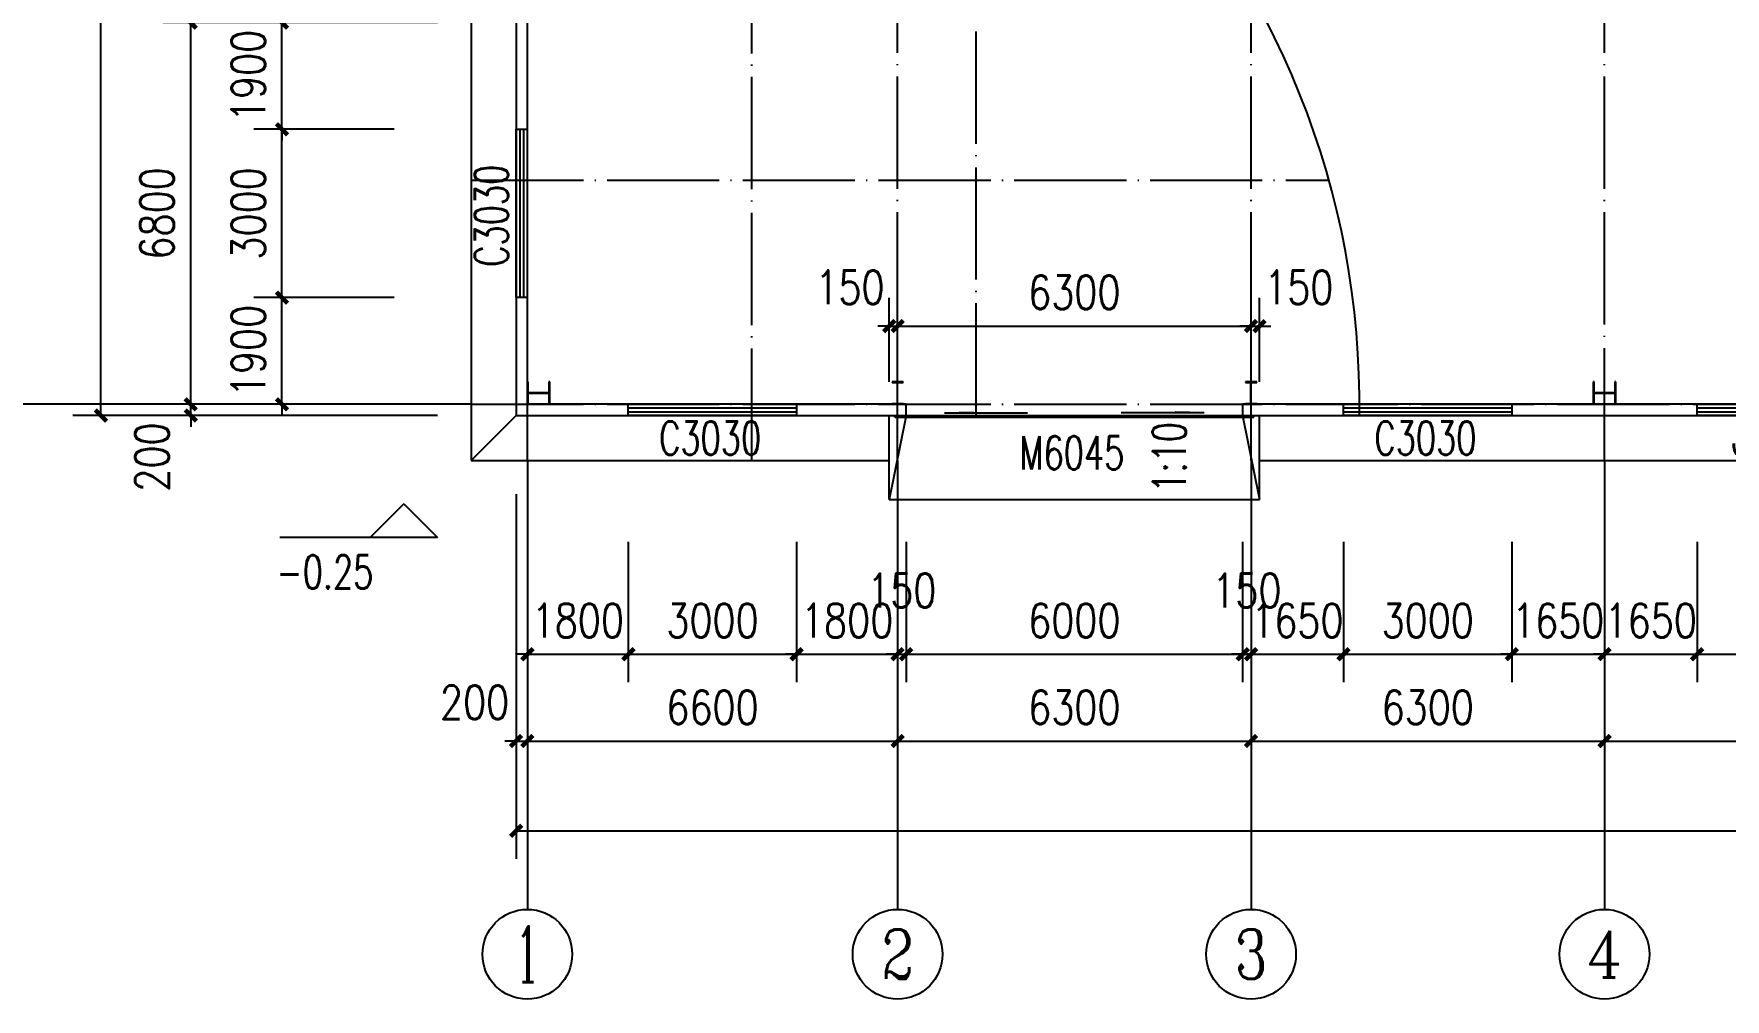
# Model space of a CAD drawing. Extents: x -21908402 to 2288787, y 79687 to 5079726.
# Drawn here: x 2111513 to 2141661, y 458152 to 475352 of the extents above; entities that cross this region are included whole.
import ezdxf
from ezdxf.enums import TextEntityAlignment as Align

# ---------------------------------------------------------------- set-up
doc = ezdxf.new("R2010")
doc.units = 0
doc.header["$LTSCALE"] = 1000
doc.linetypes.add('DOTE', pattern=[2.42, 2, -0.2, 0.02, -0.2])
doc.layers.get('0').update_dxf_attribs({"linetype": 'CONTINUOUS'})
doc.layers.get('DEFPOINTS').update_dxf_attribs({"linetype": 'CONTINUOUS'})
for name, color, linetype in [('AXIS', 3, 'CONTINUOUS'), ('AXIS_TEXT', 7, 'CONTINUOUS'), ('COLUMN', 9, 'CONTINUOUS'), ('DIM_ELEV', 3, 'CONTINUOUS'), ('DIM_SYMB', 3, 'CONTINUOUS'), ('DOTE', 1, 'DOTE'), ('GROUND', 2, 'CONTINUOUS'), ('PUB_DIM', 3, 'CONTINUOUS'), ('PUB_TEXT', 7, 'CONTINUOUS'), ('STAIR', 2, 'CONTINUOUS'), ('WALL', 6, 'CONTINUOUS'), ('WINDOW', 94, 'CONTINUOUS'), ('WINDOW_TEXT', 7, 'CONTINUOUS')]:
    doc.layers.add(name, color=color, linetype=linetype)
doc.styles.add('_TCH_AXIS', font='COMPLEX', dxfattribs={"bigfont": 'GBCBIG'})
doc.styles.add('_TCH_DIM', font='SIMPLEX', dxfattribs={"bigfont": 'GBCBIG'})
doc.styles.add('_TCH_WINDOW', font='SIMPLEX', dxfattribs={"bigfont": 'GBCBIG'})
doc.styles.add('COMPLEX', font='COMPLEX')
doc.styles.add('DIM_FONT', font='simplex.shx', dxfattribs={"width": 0.8})
doc.dimstyles.new('DIMN200', dxfattribs={"dimscale": 2, "dimtxt": 300, "dimasz": 100, "dimexe": 250, "dimexo": 300, "dimgap": 150, "dimtad": 1, "dimdec": 0, "dimzin": 0, "dimtxsty": 'DIM_FONT', "dimblk": 'ARCHTICK', "dimcen": 0.09, "dimclrt": 7, "dimazin": 3, "dimtfac": 1, "dimtdec": 0, "dimtix": 1, "dimtmove": 0, "dimatfit": 3, "dimtolj": 1, "dimtzin": 0})

# ---------------------------------------------------------------- blocks, each defined once
blk = doc.blocks.new('_ARCHTICK')
at = {"color": 0, "linetype": 'BYBLOCK', "const_width": 0.4}
blk.add_lwpolyline([(-0.5, -0.5), (0.5, 0.5)], dxfattribs=at)
blk = doc.blocks.new('*D343')
at = {"layer": 'DEFPOINTS', "color": 0}
for p in [(2126910, 470146), (2126760, 468552), (2126910, 468552)]:
    blk.add_point(p, dxfattribs=at)
at = {"layer": 'PUB_DIM', "color": 0}
for p, q in [((2126760, 469152), (2126760, 470646)), ((2126910, 469152), (2126910, 470646)), ((2126760, 470146), (2126560, 470146)), ((2126760, 470146), (2126910, 470146)), ((2126910, 470146), (2127110, 470146))]:
    blk.add_line(p, q, dxfattribs=at)
at = {"layer": 'PUB_DIM', "color": 0, "xscale": 200, "yscale": 200, "zscale": 200}
blk.add_blockref('_ARCHTICK', (2126760, 470146), dxfattribs=at)
at = {"layer": 'PUB_DIM', "color": 0, "xscale": 200, "yscale": 200, "zscale": 200, "rotation": 180}
blk.add_blockref('_ARCHTICK', (2126910, 470146), dxfattribs=at)
at = {"layer": 'PUB_DIM', "color": 7, "insert": (2126060, 470836), "char_height": 600, "attachment_point": 5, "style": 'DIM_FONT'}
blk.add_mtext('\\A1;150', dxfattribs=at)
blk = doc.blocks.new('*D344')
at = {"layer": 'DEFPOINTS', "color": 0}
for p in [(2133210, 470146), (2126910, 468552), (2133210, 468552)]:
    blk.add_point(p, dxfattribs=at)
at = {"layer": 'PUB_DIM', "color": 0}
for p, q in [((2126910, 469152), (2126910, 470646)), ((2133210, 469152), (2133210, 470646)), ((2126910, 470146), (2133210, 470146))]:
    blk.add_line(p, q, dxfattribs=at)
at = {"layer": 'PUB_DIM', "color": 0, "xscale": 200, "yscale": 200, "zscale": 200, "rotation": 180}
blk.add_blockref('_ARCHTICK', (2126910, 470146), dxfattribs=at)
at = {"layer": 'PUB_DIM', "color": 0, "xscale": 200, "yscale": 200, "zscale": 200}
blk.add_blockref('_ARCHTICK', (2133210, 470146), dxfattribs=at)
at = {"layer": 'PUB_DIM', "color": 7, "insert": (2130060, 470746), "char_height": 600, "attachment_point": 5, "style": 'DIM_FONT'}
blk.add_mtext('\\A1;6300', dxfattribs=at)
blk = doc.blocks.new('*D345')
at = {"layer": 'DEFPOINTS', "color": 0}
for p in [(2133360, 470146), (2133210, 468552), (2133360, 468552)]:
    blk.add_point(p, dxfattribs=at)
at = {"layer": 'PUB_DIM', "color": 0}
for p, q in [((2133210, 469152), (2133210, 470646)), ((2133360, 469152), (2133360, 470646)), ((2133210, 470146), (2133010, 470146)), ((2133210, 470146), (2133360, 470146)), ((2133360, 470146), (2133560, 470146))]:
    blk.add_line(p, q, dxfattribs=at)
at = {"layer": 'PUB_DIM', "color": 0, "xscale": 200, "yscale": 200, "zscale": 200}
blk.add_blockref('_ARCHTICK', (2133210, 470146), dxfattribs=at)
at = {"layer": 'PUB_DIM', "color": 0, "xscale": 200, "yscale": 200, "zscale": 200, "rotation": 180}
blk.add_blockref('_ARCHTICK', (2133360, 470146), dxfattribs=at)
at = {"layer": 'PUB_DIM', "color": 7, "insert": (2134060, 470836), "char_height": 600, "attachment_point": 5, "style": 'DIM_FONT'}
blk.add_mtext('\\A1;150', dxfattribs=at)
blk = doc.blocks.new('*D415')
at = {"layer": 'DEFPOINTS', "color": 0}
for p in [(2115936, 475552), (2118536, 475552), (2118536, 473652)]:
    blk.add_point(p, dxfattribs=at)
at = {"layer": 'PUB_DIM', "color": 0}
for p, q in [((2115936, 475552), (2115936, 475752)), ((2117936, 475552), (2115436, 475552)), ((2115936, 473652), (2115936, 475552)), ((2117936, 473652), (2115436, 473652)), ((2115936, 473652), (2115936, 473452))]:
    blk.add_line(p, q, dxfattribs=at)
at = {"layer": 'PUB_DIM', "color": 0, "xscale": 200, "yscale": 200, "zscale": 200}
for p, rotation in [((2115936, 475552), 270), ((2115936, 473652), 90)]:
    blk.add_blockref('_ARCHTICK', p, dxfattribs=dict(at, rotation=rotation))
at = {"layer": 'PUB_DIM', "color": 7, "insert": (2115336, 474602), "char_height": 600, "attachment_point": 5, "rotation": 90, "style": 'DIM_FONT'}
blk.add_mtext('\\A1;1900', dxfattribs=at)
blk = doc.blocks.new('*D416')
at = {"layer": 'DEFPOINTS', "color": 0}
for p in [(2115936, 473652), (2118536, 473652), (2118536, 470652)]:
    blk.add_point(p, dxfattribs=at)
at = {"layer": 'PUB_DIM', "color": 0}
for p, q in [((2117936, 473652), (2115436, 473652)), ((2115936, 470652), (2115936, 473652)), ((2117936, 470652), (2115436, 470652))]:
    blk.add_line(p, q, dxfattribs=at)
at = {"layer": 'PUB_DIM', "color": 0, "xscale": 200, "yscale": 200, "zscale": 200}
for p, rotation in [((2115936, 473652), 90), ((2115936, 470652), 270)]:
    blk.add_blockref('_ARCHTICK', p, dxfattribs=dict(at, rotation=rotation))
at = {"layer": 'PUB_DIM', "color": 7, "insert": (2115336, 472152), "char_height": 600, "attachment_point": 5, "rotation": 90, "style": 'DIM_FONT'}
blk.add_mtext('\\A1;3000', dxfattribs=at)
blk = doc.blocks.new('*D417')
at = {"layer": 'DEFPOINTS', "color": 0}
for p in [(2115936, 470652), (2118536, 470652), (2118536, 468752)]:
    blk.add_point(p, dxfattribs=at)
at = {"layer": 'PUB_DIM', "color": 0}
for p, q in [((2117936, 470652), (2115436, 470652)), ((2115936, 470652), (2115936, 470852)), ((2115936, 468752), (2115936, 470652)), ((2117936, 468752), (2115436, 468752)), ((2115936, 468752), (2115936, 468552))]:
    blk.add_line(p, q, dxfattribs=at)
at = {"layer": 'PUB_DIM', "color": 0, "xscale": 200, "yscale": 200, "zscale": 200}
for p, rotation in [((2115936, 470652), 270), ((2115936, 468752), 90)]:
    blk.add_blockref('_ARCHTICK', p, dxfattribs=dict(at, rotation=rotation))
at = {"layer": 'PUB_DIM', "color": 7, "insert": (2115336, 469702), "char_height": 600, "attachment_point": 5, "rotation": 90, "style": 'DIM_FONT'}
blk.add_mtext('\\A1;1900', dxfattribs=at)
blk = doc.blocks.new('*D418')
at = {"layer": 'DEFPOINTS', "color": 0}
for p in [(2120310, 466899), (2122110, 466899), (2122110, 464299)]:
    blk.add_point(p, dxfattribs=at)
at = {"layer": 'PUB_DIM', "color": 0}
for p, q in [((2120310, 466299), (2120310, 463799)), ((2122110, 466299), (2122110, 463799)), ((2120310, 464299), (2120110, 464299)), ((2120310, 464299), (2122110, 464299)), ((2122110, 464299), (2122310, 464299))]:
    blk.add_line(p, q, dxfattribs=at)
at = {"layer": 'PUB_DIM', "color": 0, "xscale": 200, "yscale": 200, "zscale": 200}
blk.add_blockref('_ARCHTICK', (2120310, 464299), dxfattribs=at)
at = {"layer": 'PUB_DIM', "color": 0, "xscale": 200, "yscale": 200, "zscale": 200, "rotation": 180}
blk.add_blockref('_ARCHTICK', (2122110, 464299), dxfattribs=at)
at = {"layer": 'PUB_DIM', "color": 7, "insert": (2121210, 464899), "char_height": 600, "attachment_point": 5, "style": 'DIM_FONT'}
blk.add_mtext('\\A1;1800', dxfattribs=at)
blk = doc.blocks.new('*D419')
at = {"layer": 'DEFPOINTS', "color": 0}
for p in [(2122110, 466899), (2125110, 466899), (2125110, 464299)]:
    blk.add_point(p, dxfattribs=at)
at = {"layer": 'PUB_DIM', "color": 0}
for p, q in [((2122110, 466299), (2122110, 463799)), ((2125110, 466299), (2125110, 463799)), ((2122110, 464299), (2125110, 464299))]:
    blk.add_line(p, q, dxfattribs=at)
at = {"layer": 'PUB_DIM', "color": 0, "xscale": 200, "yscale": 200, "zscale": 200, "rotation": 180}
blk.add_blockref('_ARCHTICK', (2122110, 464299), dxfattribs=at)
at = {"layer": 'PUB_DIM', "color": 0, "xscale": 200, "yscale": 200, "zscale": 200}
blk.add_blockref('_ARCHTICK', (2125110, 464299), dxfattribs=at)
at = {"layer": 'PUB_DIM', "color": 7, "insert": (2123610, 464899), "char_height": 600, "attachment_point": 5, "style": 'DIM_FONT'}
blk.add_mtext('\\A1;3000', dxfattribs=at)
blk = doc.blocks.new('*D420')
at = {"layer": 'DEFPOINTS', "color": 0}
for p in [(2125110, 466899), (2126910, 466899), (2126910, 464299)]:
    blk.add_point(p, dxfattribs=at)
at = {"layer": 'PUB_DIM', "color": 0}
for p, q in [((2125110, 466299), (2125110, 463799)), ((2126910, 466299), (2126910, 463799)), ((2125110, 464299), (2124910, 464299)), ((2125110, 464299), (2126910, 464299)), ((2126910, 464299), (2127110, 464299))]:
    blk.add_line(p, q, dxfattribs=at)
at = {"layer": 'PUB_DIM', "color": 0, "xscale": 200, "yscale": 200, "zscale": 200}
blk.add_blockref('_ARCHTICK', (2125110, 464299), dxfattribs=at)
at = {"layer": 'PUB_DIM', "color": 0, "xscale": 200, "yscale": 200, "zscale": 200, "rotation": 180}
blk.add_blockref('_ARCHTICK', (2126910, 464299), dxfattribs=at)
at = {"layer": 'PUB_DIM', "color": 7, "insert": (2126010, 464899), "char_height": 600, "attachment_point": 5, "style": 'DIM_FONT'}
blk.add_mtext('\\A1;1800', dxfattribs=at)
blk = doc.blocks.new('*D421')
at = {"layer": 'DEFPOINTS', "color": 0}
for p in [(2126910, 466899), (2127060, 466899), (2127060, 464299)]:
    blk.add_point(p, dxfattribs=at)
at = {"layer": 'PUB_DIM', "color": 0}
for p, q in [((2126910, 466299), (2126910, 463799)), ((2127060, 466299), (2127060, 463799)), ((2126910, 464299), (2126710, 464299)), ((2126910, 464299), (2127060, 464299)), ((2127060, 464299), (2127260, 464299))]:
    blk.add_line(p, q, dxfattribs=at)
at = {"layer": 'PUB_DIM', "color": 0, "xscale": 200, "yscale": 200, "zscale": 200}
blk.add_blockref('_ARCHTICK', (2126910, 464299), dxfattribs=at)
at = {"layer": 'PUB_DIM', "color": 0, "xscale": 200, "yscale": 200, "zscale": 200, "rotation": 180}
blk.add_blockref('_ARCHTICK', (2127060, 464299), dxfattribs=at)
at = {"layer": 'PUB_DIM', "color": 7, "insert": (2126985, 465434), "char_height": 600, "attachment_point": 5, "style": 'DIM_FONT'}
blk.add_mtext('\\A1;150', dxfattribs=at)
blk = doc.blocks.new('*D422')
at = {"layer": 'DEFPOINTS', "color": 0}
for p in [(2127060, 466899), (2133060, 466899), (2133060, 464299)]:
    blk.add_point(p, dxfattribs=at)
at = {"layer": 'PUB_DIM', "color": 0}
for p, q in [((2127060, 466299), (2127060, 463799)), ((2133060, 466299), (2133060, 463799)), ((2127060, 464299), (2133060, 464299))]:
    blk.add_line(p, q, dxfattribs=at)
at = {"layer": 'PUB_DIM', "color": 0, "xscale": 200, "yscale": 200, "zscale": 200, "rotation": 180}
blk.add_blockref('_ARCHTICK', (2127060, 464299), dxfattribs=at)
at = {"layer": 'PUB_DIM', "color": 0, "xscale": 200, "yscale": 200, "zscale": 200}
blk.add_blockref('_ARCHTICK', (2133060, 464299), dxfattribs=at)
at = {"layer": 'PUB_DIM', "color": 7, "insert": (2130060, 464899), "char_height": 600, "attachment_point": 5, "style": 'DIM_FONT'}
blk.add_mtext('\\A1;6000', dxfattribs=at)
blk = doc.blocks.new('*D423')
at = {"layer": 'DEFPOINTS', "color": 0}
for p in [(2133060, 466899), (2133210, 466899), (2133210, 464299)]:
    blk.add_point(p, dxfattribs=at)
at = {"layer": 'PUB_DIM', "color": 0}
for p, q in [((2133060, 466299), (2133060, 463799)), ((2133210, 466299), (2133210, 463799)), ((2133060, 464299), (2132860, 464299)), ((2133060, 464299), (2133210, 464299)), ((2133210, 464299), (2133410, 464299))]:
    blk.add_line(p, q, dxfattribs=at)
at = {"layer": 'PUB_DIM', "color": 0, "xscale": 200, "yscale": 200, "zscale": 200}
blk.add_blockref('_ARCHTICK', (2133060, 464299), dxfattribs=at)
at = {"layer": 'PUB_DIM', "color": 0, "xscale": 200, "yscale": 200, "zscale": 200, "rotation": 180}
blk.add_blockref('_ARCHTICK', (2133210, 464299), dxfattribs=at)
at = {"layer": 'PUB_DIM', "color": 7, "insert": (2133135, 465434), "char_height": 600, "attachment_point": 5, "style": 'DIM_FONT'}
blk.add_mtext('\\A1;150', dxfattribs=at)
blk = doc.blocks.new('*D424')
at = {"layer": 'DEFPOINTS', "color": 0}
for p in [(2133210, 466899), (2134860, 466899), (2134860, 464299)]:
    blk.add_point(p, dxfattribs=at)
at = {"layer": 'PUB_DIM', "color": 0}
for p, q in [((2133210, 466299), (2133210, 463799)), ((2134860, 466299), (2134860, 463799)), ((2133210, 464299), (2133010, 464299)), ((2133210, 464299), (2134860, 464299)), ((2134860, 464299), (2135060, 464299))]:
    blk.add_line(p, q, dxfattribs=at)
at = {"layer": 'PUB_DIM', "color": 0, "xscale": 200, "yscale": 200, "zscale": 200}
blk.add_blockref('_ARCHTICK', (2133210, 464299), dxfattribs=at)
at = {"layer": 'PUB_DIM', "color": 0, "xscale": 200, "yscale": 200, "zscale": 200, "rotation": 180}
blk.add_blockref('_ARCHTICK', (2134860, 464299), dxfattribs=at)
at = {"layer": 'PUB_DIM', "color": 7, "insert": (2134035, 464899), "char_height": 600, "attachment_point": 5, "style": 'DIM_FONT'}
blk.add_mtext('\\A1;1650', dxfattribs=at)
blk = doc.blocks.new('*D425')
at = {"layer": 'DEFPOINTS', "color": 0}
for p in [(2134860, 466899), (2137860, 466899), (2137860, 464299)]:
    blk.add_point(p, dxfattribs=at)
at = {"layer": 'PUB_DIM', "color": 0}
for p, q in [((2134860, 466299), (2134860, 463799)), ((2137860, 466299), (2137860, 463799)), ((2134860, 464299), (2137860, 464299))]:
    blk.add_line(p, q, dxfattribs=at)
at = {"layer": 'PUB_DIM', "color": 0, "xscale": 200, "yscale": 200, "zscale": 200, "rotation": 180}
blk.add_blockref('_ARCHTICK', (2134860, 464299), dxfattribs=at)
at = {"layer": 'PUB_DIM', "color": 0, "xscale": 200, "yscale": 200, "zscale": 200}
blk.add_blockref('_ARCHTICK', (2137860, 464299), dxfattribs=at)
at = {"layer": 'PUB_DIM', "color": 7, "insert": (2136360, 464899), "char_height": 600, "attachment_point": 5, "style": 'DIM_FONT'}
blk.add_mtext('\\A1;3000', dxfattribs=at)
blk = doc.blocks.new('*D426')
at = {"layer": 'DEFPOINTS', "color": 0}
for p in [(2137860, 466899), (2139510, 466899), (2139510, 464299)]:
    blk.add_point(p, dxfattribs=at)
at = {"layer": 'PUB_DIM', "color": 0}
for p, q in [((2137860, 466299), (2137860, 463799)), ((2139510, 466299), (2139510, 463799)), ((2137860, 464299), (2137660, 464299)), ((2137860, 464299), (2139510, 464299)), ((2139510, 464299), (2139710, 464299))]:
    blk.add_line(p, q, dxfattribs=at)
at = {"layer": 'PUB_DIM', "color": 0, "xscale": 200, "yscale": 200, "zscale": 200}
blk.add_blockref('_ARCHTICK', (2137860, 464299), dxfattribs=at)
at = {"layer": 'PUB_DIM', "color": 0, "xscale": 200, "yscale": 200, "zscale": 200, "rotation": 180}
blk.add_blockref('_ARCHTICK', (2139510, 464299), dxfattribs=at)
at = {"layer": 'PUB_DIM', "color": 7, "insert": (2138685, 464899), "char_height": 600, "attachment_point": 5, "style": 'DIM_FONT'}
blk.add_mtext('\\A1;1650', dxfattribs=at)
blk = doc.blocks.new('*D427')
at = {"layer": 'DEFPOINTS', "color": 0}
for p in [(2139510, 466899), (2141160, 466899), (2141160, 464299)]:
    blk.add_point(p, dxfattribs=at)
at = {"layer": 'PUB_DIM', "color": 0}
for p, q in [((2139510, 466299), (2139510, 463799)), ((2141160, 466299), (2141160, 463799)), ((2139510, 464299), (2139310, 464299)), ((2139510, 464299), (2141160, 464299)), ((2141160, 464299), (2141360, 464299))]:
    blk.add_line(p, q, dxfattribs=at)
at = {"layer": 'PUB_DIM', "color": 0, "xscale": 200, "yscale": 200, "zscale": 200}
blk.add_blockref('_ARCHTICK', (2139510, 464299), dxfattribs=at)
at = {"layer": 'PUB_DIM', "color": 0, "xscale": 200, "yscale": 200, "zscale": 200, "rotation": 180}
blk.add_blockref('_ARCHTICK', (2141160, 464299), dxfattribs=at)
at = {"layer": 'PUB_DIM', "color": 7, "insert": (2140335, 464899), "char_height": 600, "attachment_point": 5, "style": 'DIM_FONT'}
blk.add_mtext('\\A1;1650', dxfattribs=at)
blk = doc.blocks.new('*D428')
at = {"layer": 'DEFPOINTS', "color": 0}
for p in [(2141160, 466899), (2144160, 466899), (2144160, 464299)]:
    blk.add_point(p, dxfattribs=at)
at = {"layer": 'PUB_DIM', "color": 0}
for p, q in [((2141160, 466299), (2141160, 463799)), ((2144160, 466299), (2144160, 463799)), ((2141160, 464299), (2144160, 464299))]:
    blk.add_line(p, q, dxfattribs=at)
at = {"layer": 'PUB_DIM', "color": 0, "xscale": 200, "yscale": 200, "zscale": 200, "rotation": 180}
blk.add_blockref('_ARCHTICK', (2141160, 464299), dxfattribs=at)
at = {"layer": 'PUB_DIM', "color": 0, "xscale": 200, "yscale": 200, "zscale": 200}
blk.add_blockref('_ARCHTICK', (2144160, 464299), dxfattribs=at)
at = {"layer": 'PUB_DIM', "color": 7, "insert": (2142660, 464899), "char_height": 600, "attachment_point": 5, "style": 'DIM_FONT'}
blk.add_mtext('\\A1;3000', dxfattribs=at)
blk = doc.blocks.new('*D607')
at = {"layer": 'AXIS', "color": 0}
for p, q in [((2120110, 467152), (2120110, 462252)), ((2120310, 467152), (2120310, 462252)), ((2120110, 462752), (2119910, 462752)), ((2120110, 462752), (2120310, 462752)), ((2120310, 462752), (2120510, 462752))]:
    blk.add_line(p, q, dxfattribs=at)
at = {"layer": 'DEFPOINTS', "color": 0}
for p in [(2120110, 467752), (2120310, 467752), (2120310, 462752)]:
    blk.add_point(p, dxfattribs=at)
at = {"layer": 'AXIS', "color": 0, "xscale": 200, "yscale": 200, "zscale": 200}
blk.add_blockref('_ARCHTICK', (2120110, 462752), dxfattribs=at)
at = {"layer": 'AXIS', "color": 0, "xscale": 200, "yscale": 200, "zscale": 200, "rotation": 180}
blk.add_blockref('_ARCHTICK', (2120310, 462752), dxfattribs=at)
at = {"layer": 'AXIS', "color": 7, "insert": (2119370, 463442), "char_height": 600, "attachment_point": 5, "style": 'DIM_FONT'}
blk.add_mtext('\\A1;200', dxfattribs=at)
blk = doc.blocks.new('*D608')
at = {"layer": 'AXIS', "color": 0}
for p, q in [((2120310, 467152), (2120310, 462252)), ((2126910, 467152), (2126910, 462252)), ((2120310, 462752), (2126910, 462752))]:
    blk.add_line(p, q, dxfattribs=at)
at = {"layer": 'DEFPOINTS', "color": 0}
for p in [(2120310, 467752), (2126910, 467752), (2126910, 462752)]:
    blk.add_point(p, dxfattribs=at)
at = {"layer": 'AXIS', "color": 0, "xscale": 200, "yscale": 200, "zscale": 200, "rotation": 180}
blk.add_blockref('_ARCHTICK', (2120310, 462752), dxfattribs=at)
at = {"layer": 'AXIS', "color": 0, "xscale": 200, "yscale": 200, "zscale": 200}
blk.add_blockref('_ARCHTICK', (2126910, 462752), dxfattribs=at)
at = {"layer": 'AXIS', "color": 7, "insert": (2123610, 463352), "char_height": 600, "attachment_point": 5, "style": 'DIM_FONT'}
blk.add_mtext('\\A1;6600', dxfattribs=at)
blk = doc.blocks.new('*D609')
at = {"layer": 'AXIS', "color": 0}
for p, q in [((2126910, 467152), (2126910, 462252)), ((2133210, 467152), (2133210, 462252)), ((2126910, 462752), (2133210, 462752))]:
    blk.add_line(p, q, dxfattribs=at)
at = {"layer": 'DEFPOINTS', "color": 0}
for p in [(2126910, 467752), (2133210, 467752), (2133210, 462752)]:
    blk.add_point(p, dxfattribs=at)
at = {"layer": 'AXIS', "color": 0, "xscale": 200, "yscale": 200, "zscale": 200, "rotation": 180}
blk.add_blockref('_ARCHTICK', (2126910, 462752), dxfattribs=at)
at = {"layer": 'AXIS', "color": 0, "xscale": 200, "yscale": 200, "zscale": 200}
blk.add_blockref('_ARCHTICK', (2133210, 462752), dxfattribs=at)
at = {"layer": 'AXIS', "color": 7, "insert": (2130060, 463352), "char_height": 600, "attachment_point": 5, "style": 'DIM_FONT'}
blk.add_mtext('\\A1;6300', dxfattribs=at)
blk = doc.blocks.new('*D610')
at = {"layer": 'AXIS', "color": 0}
for p, q in [((2133210, 467152), (2133210, 462252)), ((2139510, 467152), (2139510, 462252)), ((2133210, 462752), (2139510, 462752))]:
    blk.add_line(p, q, dxfattribs=at)
at = {"layer": 'DEFPOINTS', "color": 0}
for p in [(2133210, 467752), (2139510, 467752), (2139510, 462752)]:
    blk.add_point(p, dxfattribs=at)
at = {"layer": 'AXIS', "color": 0, "xscale": 200, "yscale": 200, "zscale": 200, "rotation": 180}
blk.add_blockref('_ARCHTICK', (2133210, 462752), dxfattribs=at)
at = {"layer": 'AXIS', "color": 0, "xscale": 200, "yscale": 200, "zscale": 200}
blk.add_blockref('_ARCHTICK', (2139510, 462752), dxfattribs=at)
at = {"layer": 'AXIS', "color": 7, "insert": (2136360, 463352), "char_height": 600, "attachment_point": 5, "style": 'DIM_FONT'}
blk.add_mtext('\\A1;6300', dxfattribs=at)
blk = doc.blocks.new('*D611')
at = {"layer": 'AXIS', "color": 0}
for p, q in [((2139510, 467152), (2139510, 462252)), ((2145810, 467152), (2145810, 462252)), ((2139510, 462752), (2145810, 462752))]:
    blk.add_line(p, q, dxfattribs=at)
at = {"layer": 'DEFPOINTS', "color": 0}
for p in [(2139510, 467752), (2145810, 467752), (2145810, 462752)]:
    blk.add_point(p, dxfattribs=at)
at = {"layer": 'AXIS', "color": 0, "xscale": 200, "yscale": 200, "zscale": 200, "rotation": 180}
blk.add_blockref('_ARCHTICK', (2139510, 462752), dxfattribs=at)
at = {"layer": 'AXIS', "color": 0, "xscale": 200, "yscale": 200, "zscale": 200}
blk.add_blockref('_ARCHTICK', (2145810, 462752), dxfattribs=at)
at = {"layer": 'AXIS', "color": 7, "insert": (2142660, 463352), "char_height": 600, "attachment_point": 5, "style": 'DIM_FONT'}
blk.add_mtext('\\A1;6300', dxfattribs=at)
blk = doc.blocks.new('*D627')
at = {"layer": 'AXIS', "color": 0}
for p, q in [((2120110, 467152), (2120110, 460652)), ((2234510, 467152), (2234510, 460652)), ((2120110, 461152), (2234510, 461152))]:
    blk.add_line(p, q, dxfattribs=at)
at = {"layer": 'DEFPOINTS', "color": 0}
for p in [(2120110, 467752), (2234510, 467752), (2234510, 461152)]:
    blk.add_point(p, dxfattribs=at)
at = {"layer": 'AXIS', "color": 0, "xscale": 200, "yscale": 200, "zscale": 200, "rotation": 180}
blk.add_blockref('_ARCHTICK', (2120110, 461152), dxfattribs=at)
at = {"layer": 'AXIS', "color": 0, "xscale": 200, "yscale": 200, "zscale": 200}
blk.add_blockref('_ARCHTICK', (2234510, 461152), dxfattribs=at)
at = {"layer": 'AXIS', "color": 7, "insert": (2177310, 461752), "char_height": 600, "attachment_point": 5, "style": 'DIM_FONT'}
blk.add_mtext('\\A1;114400', dxfattribs=at)
blk = doc.blocks.new('*D641')
at = {"layer": 'AXIS', "color": 0}
for p, q in [((2114310, 468752), (2114310, 468952)), ((2118710, 468752), (2113810, 468752)), ((2118710, 468552), (2113810, 468552)), ((2114310, 468552), (2114310, 468752)), ((2114310, 468552), (2114310, 468352))]:
    blk.add_line(p, q, dxfattribs=at)
at = {"layer": 'DEFPOINTS', "color": 0}
for p in [(2114310, 468752), (2119310, 468752), (2119310, 468552)]:
    blk.add_point(p, dxfattribs=at)
at = {"layer": 'AXIS', "color": 0, "xscale": 200, "yscale": 200, "zscale": 200}
for p, rotation in [((2114310, 468752), 270), ((2114310, 468552), 90)]:
    blk.add_blockref('_ARCHTICK', p, dxfattribs=dict(at, rotation=rotation))
at = {"layer": 'AXIS', "color": 7, "insert": (2113620, 467812), "char_height": 600, "attachment_point": 5, "rotation": 90, "style": 'DIM_FONT'}
blk.add_mtext('\\A1;200', dxfattribs=at)
blk = doc.blocks.new('*D642')
at = {"layer": 'AXIS', "color": 0}
for p, q in [((2118710, 475552), (2113810, 475552)), ((2114310, 468752), (2114310, 475552)), ((2118710, 468752), (2113810, 468752))]:
    blk.add_line(p, q, dxfattribs=at)
at = {"layer": 'DEFPOINTS', "color": 0}
for p in [(2114310, 475552), (2119310, 475552), (2119310, 468752)]:
    blk.add_point(p, dxfattribs=at)
at = {"layer": 'AXIS', "color": 0, "xscale": 200, "yscale": 200, "zscale": 200}
for p, rotation in [((2114310, 475552), 90), ((2114310, 468752), 270)]:
    blk.add_blockref('_ARCHTICK', p, dxfattribs=dict(at, rotation=rotation))
at = {"layer": 'AXIS', "color": 7, "insert": (2113710, 472152), "char_height": 600, "attachment_point": 5, "rotation": 90, "style": 'DIM_FONT'}
blk.add_mtext('\\A1;6800', dxfattribs=at)
blk = doc.blocks.new('*D653')
at = {"layer": 'AXIS', "color": 0}
for p, q in [((2118710, 538552), (2112210, 538552)), ((2112710, 468552), (2112710, 538552)), ((2118710, 468552), (2112210, 468552))]:
    blk.add_line(p, q, dxfattribs=at)
at = {"layer": 'DEFPOINTS', "color": 0}
for p in [(2112710, 538552), (2119310, 538552), (2119310, 468552)]:
    blk.add_point(p, dxfattribs=at)
at = {"layer": 'AXIS', "color": 0, "xscale": 200, "yscale": 200, "zscale": 200}
for p, rotation in [((2112710, 538552), 90), ((2112710, 468552), 270)]:
    blk.add_blockref('_ARCHTICK', p, dxfattribs=dict(at, rotation=rotation))
at = {"layer": 'AXIS', "color": 7, "insert": (2112110, 503552), "char_height": 600, "attachment_point": 5, "rotation": 90, "style": 'DIM_FONT'}
blk.add_mtext('\\A1;70000', dxfattribs=at)
blk = doc.blocks.new('_AXISO')
blk.add_circle((0, 0), 0.5)
at = {"layer": 'AXIS_TEXT', "style": 'COMPLEX', "width": 1.041667}
blk.add_attdef('A', text='', height=0.56, dxfattribs=at).set_placement((-0.25, -0.28), (0.25, -0.28), align=Align.FIT)
blk = doc.blocks.new('$DORLIB2D$00000130')
at = {"color": 0, "linetype": 'CONTINUOUS'}
for p, q in [((-0.5333, 0.6601), (-0.5333, 0.5127)), ((0, 0.6601), (-0.5333, 0.6601)), ((0, 0.5127), (0, 0.6601)), ((0.5333, 0.6601), (0, 0.6601)), ((0.5333, 0.6601), (0.5333, 0.5127)), ((0, 0.5127), (-0.5333, 0.5127)), ((0.5333, 0.5127), (0, 0.5127)), ((-0.3853, 0.2694), (-0.1396, 0.2694)), ((-0.3853, 0.2694), (-0.2999, 0.2144)), ((-0.2999, 0.2144), (-0.2999, 0.2694)), ((0.3853, 0.2694), (0.1396, 0.2694)), ((0.2999, 0.2144), (0.2999, 0.2694)), ((0.3853, 0.2694), (0.2999, 0.2144))]:
    blk.add_line(p, q, dxfattribs=at)
blk = doc.blocks.new('$WINLIB2D$00000001')
at = {"color": 0}
for points in [[(-0.5, 0.5), (-0.5, -0.5)], [(-0.5, 0.5), (0.5, 0.5)], [(0.5, -0.5), (0.5, 0.5)], [(0.5, 0.167), (-0.5, 0.167)], [(0.5, -0.167), (-0.5, -0.167)], [(-0.5, -0.5), (0.5, -0.5)]]:
    blk.add_lwpolyline(points, dxfattribs=at)

msp = doc.modelspace()

# ---------------------------------------------------------------- linework, layer by layer
msp.add_arc((2120310, 468761.5), 14832.6, 359.15787, 90)
at = {"layer": 'AXIS'}
for p, q in [((2119310, 468752.5), (2111310, 468752.5)), ((2120310, 467752.5), (2120310, 459752.5)), ((2126910, 467752.5), (2126910, 459752.5)), ((2133210, 467752.5), (2133210, 459752.5)), ((2139510, 467752.5), (2139510, 459752.5))]:
    msp.add_line(p, q, dxfattribs=at)
at = {"layer": 'COLUMN'}
for p, q in [((2120326, 469152.5), (2120310, 469152.5)), ((2120310, 469152.5), (2120310, 468752.5)), ((2120326, 468957.5), (2120326, 469152.5)), ((2120710, 469152.5), (2120694, 469152.5)), ((2120694, 469152.5), (2120694, 468957.5)), ((2120710, 468752.5), (2120710, 469152.5)), ((2127010, 469152.5), (2126810, 469152.5)), ((2126810, 469152.5), (2126810, 469142.5)), ((2126810, 469142.5), (2126897.9, 469142.5)), ((2126897.9, 469142.5), (2126902.9, 469137.5)), ((2126902.9, 469137.5), (2126902.9, 468767.5)), ((2126908.9, 469137.5), (2126913.9, 469142.5)), ((2126908.9, 468767.5), (2126908.9, 469137.5)), ((2126913.9, 469142.5), (2127010, 469142.5)), ((2127010, 469142.5), (2127010, 469152.5)), ((2133310, 469152.5), (2133110, 469152.5)), ((2133110, 469152.5), (2133110, 469142.5)), ((2133110, 469142.5), (2133197.9, 469142.5)), ((2133197.9, 469142.5), (2133202.9, 469137.5)), ((2133202.9, 469137.5), (2133202.9, 468767.5)), ((2133208.9, 469137.5), (2133213.9, 469142.5)), ((2133208.9, 468767.5), (2133208.9, 469137.5)), ((2133213.9, 469142.5), (2133310, 469142.5)), ((2133310, 469142.5), (2133310, 469152.5)), ((2139326, 469152.5), (2139310, 469152.5)), ((2139310, 469152.5), (2139310, 468752.5)), ((2139326, 468957.5), (2139326, 469152.5)), ((2139710, 469152.5), (2139694, 469152.5)), ((2139694, 469152.5), (2139694, 468957.5)), ((2139710, 468752.5), (2139710, 469152.5)), ((2120694, 468957.5), (2120326, 468957.5)), ((2120326, 468947.5), (2120694, 468947.5)), ((2120326, 468752.5), (2120326, 468947.5)), ((2120694, 468947.5), (2120694, 468752.5)), ((2139694, 468957.5), (2139326, 468957.5)), ((2139326, 468947.5), (2139694, 468947.5)), ((2139326, 468752.5), (2139326, 468947.5)), ((2139694, 468947.5), (2139694, 468752.5)), ((2120310, 468752.5), (2120326, 468752.5)), ((2120694, 468752.5), (2120710, 468752.5)), ((2126897.9, 468762.5), (2126810, 468762.5)), ((2126810, 468762.5), (2126810, 468752.5)), ((2126810, 468752.5), (2127010, 468752.5)), ((2126902.9, 468767.5), (2126897.9, 468762.5)), ((2126913.9, 468762.5), (2126908.9, 468767.5)), ((2127010, 468762.5), (2126913.9, 468762.5)), ((2127010, 468752.5), (2127010, 468762.5)), ((2133197.9, 468762.5), (2133110, 468762.5)), ((2133110, 468762.5), (2133110, 468752.5)), ((2133110, 468752.5), (2133310, 468752.5)), ((2133202.9, 468767.5), (2133197.9, 468762.5)), ((2133213.9, 468762.5), (2133208.9, 468767.5)), ((2133310, 468762.5), (2133213.9, 468762.5)), ((2133310, 468752.5), (2133310, 468762.5)), ((2139310, 468752.5), (2139326, 468752.5)), ((2139694, 468752.5), (2139710, 468752.5))]:
    msp.add_line(p, q, dxfattribs=at)
at = {"layer": 'DIM_ELEV'}
for p, q in [((2118110.4, 466976.7), (2117510.4, 466376.7)), ((2118110.4, 466976.7), (2118710.4, 466376.7)), ((2118710.4, 466376.7), (2115897.4, 466376.7))]:
    msp.add_line(p, q, dxfattribs=at)
at = {"layer": 'DIM_SYMB'}
msp.add_lwpolyline([(2132259.1, 468352.1, 0, 0, 0), (2132259.1, 467820.3, 160, 0, 0), (2132259.1, 467220.3, 0, 0, 0)], format="xyseb", dxfattribs=at)
at = {"layer": 'DOTE'}
for p, q in [((2120310, 467752.5), (2120310, 539352.5)), ((2126910, 467752.5), (2126910, 539352.5)), ((2133210, 467752.5), (2133210, 539352.5)), ((2139510, 467752.5), (2139510, 539352.5)), ((2119310, 468752.5), (2235310, 468752.5))]:
    msp.add_line(p, q, dxfattribs=at)
at = {"layer": 'DOTE', "color": 253}
for p, q in [((2124310, 467743.5), (2124310, 483044.5)), ((2128310, 468552.5), (2128310, 481251.7)), ((2119310, 472743.5), (2134598.1, 472743.5))]:
    msp.add_line(p, q, dxfattribs=at)
at = {"layer": 'GROUND'}
for p, q in [((2119310, 482752.5), (2119310, 467752.5)), ((2120110, 482752.5), (2120110, 468552.5)), ((2120110, 468552.5), (2119310, 467752.5)), ((2120110, 468552.5), (2126759.8, 468552.5)), ((2133359.8, 468552.5), (2145659.8, 468552.5)), ((2119310, 467752.5), (2126759.8, 467752.5)), ((2133359.8, 467752.5), (2145659.8, 467752.5))]:
    msp.add_line(p, q, dxfattribs=at)
at = {"layer": 'STAIR'}
for p, q in [((2126759.8, 467052.5), (2126759.8, 468552.5)), ((2126759.8, 468552.5), (2133359.8, 468552.5)), ((2127059.8, 468552.5), (2126759.8, 467052.5)), ((2133059.8, 468552.5), (2133359.8, 467052.5)), ((2133359.8, 467052.5), (2133359.8, 468552.5)), ((2126759.8, 467052.5), (2133359.8, 467052.5))]:
    msp.add_line(p, q, dxfattribs=at)
at = {"layer": 'WALL'}
for p, q in [((2120110, 475552.5), (2120110, 473652.5)), ((2120310, 473652.5), (2120310, 475352.5)), ((2120110, 473652.5), (2120310, 473652.5)), ((2120310, 470652.5), (2120110, 470652.5)), ((2120110, 470652.5), (2120110, 468552.5)), ((2120310, 469152.5), (2120310, 470652.5)), ((2120110, 468552.5), (2122110, 468552.5)), ((2120694, 468752.5), (2120326, 468752.5)), ((2122110, 468752.5), (2120710, 468752.5)), ((2122110, 468552.5), (2122110, 468752.5)), ((2126810, 468752.5), (2125110, 468752.5)), ((2125110, 468752.5), (2125110, 468552.5)), ((2125110, 468552.5), (2126910, 468552.5)), ((2126910, 468552.5), (2127059.8, 468552.5)), ((2127059.8, 468752.5), (2127010, 468752.5)), ((2127059.8, 468552.5), (2127059.8, 468752.5)), ((2133110, 468752.5), (2133059.8, 468752.5)), ((2133059.8, 468752.5), (2133059.8, 468552.5)), ((2133059.8, 468552.5), (2133210, 468552.5)), ((2133210, 468552.5), (2134860, 468552.5)), ((2134860, 468752.5), (2133310, 468752.5)), ((2134860, 468552.5), (2134860, 468752.5)), ((2141160, 468752.5), (2137860, 468752.5)), ((2137860, 468752.5), (2137860, 468552.5)), ((2137860, 468552.5), (2141160, 468552.5)), ((2141160, 468552.5), (2141160, 468752.5))]:
    msp.add_line(p, q, dxfattribs=at)

# ---------------------------------------------------------------- block references
at = {"layer": 'AXIS'}
ref = msp.add_blockref('_AXISO', (2120310, 458952.5), dxfattribs=dict(at, xscale=1600, yscale=1600, zscale=1600))
ref.add_attrib('A', '1', dxfattribs={"layer": 'AXIS_TEXT', "height": 999.3, "style": '_TCH_AXIS'}).set_placement((2120095.9, 458452.8), (2120524.2, 458452.8), align=Align.FIT)
ref = msp.add_blockref('_AXISO', (2126910, 458952.5), dxfattribs=dict(at, xscale=1600, yscale=1600, zscale=1600))
ref.add_attrib('A', '2', dxfattribs={"layer": 'AXIS_TEXT', "height": 876.8, "style": '_TCH_AXIS'}).set_placement((2126617.8, 458514.1), (2127202.3, 458514.1), align=Align.FIT)
ref = msp.add_blockref('_AXISO', (2133210, 458952.5), dxfattribs=dict(at, xscale=1600, yscale=1600, zscale=1600))
ref.add_attrib('A', '3', dxfattribs={"layer": 'AXIS_TEXT', "height": 876.8, "style": '_TCH_AXIS'}).set_placement((2132917.8, 458514.1), (2133502.3, 458514.1), align=Align.FIT)
ref = msp.add_blockref('_AXISO', (2139510, 458952.5), dxfattribs=dict(at, xscale=1600, yscale=1600, zscale=1600))
ref.add_attrib('A', '4', dxfattribs={"layer": 'AXIS_TEXT', "height": 833.3, "style": '_TCH_AXIS'}).set_placement((2139192.6, 458535.8), (2139827.5, 458535.8), align=Align.FIT)
at = {"layer": 'WINDOW'}
ref = msp.add_blockref('$WINLIB2D$00000001', (2120210, 472152.5), dxfattribs=dict(at, xscale=-3000, yscale=200, zscale=-3000, rotation=270))
ref.add_attrib('A', 'C3030', (2119967.1, 471202.5), dxfattribs={"layer": 'WINDOW_TEXT', "height": 595, "rotation": 90, "style": '_TCH_WINDOW', "width": 0.705882})
ref = msp.add_blockref('$WINLIB2D$00000001', (2123610, 468652.5), dxfattribs=dict(at, xscale=-3000, yscale=200, zscale=-3000))
ref.add_attrib('A', 'C3030', (2122660, 467852.2), dxfattribs={"layer": 'WINDOW_TEXT', "height": 595, "style": '_TCH_WINDOW', "width": 0.705882})
ref = msp.add_blockref('$DORLIB2D$00000130', (2130059.8, 468652.5), dxfattribs=dict(at, xscale=-6000, yscale=-200, zscale=-6000))
ref.add_attrib('A', 'M6045', (2129079.8, 467588.4), dxfattribs={"layer": 'WINDOW_TEXT', "height": 595, "style": '_TCH_WINDOW', "width": 0.705882})
ref = msp.add_blockref('$WINLIB2D$00000001', (2136360, 468652.5), dxfattribs=dict(at, xscale=-3000, yscale=200, zscale=-3000))
ref.add_attrib('A', 'C3030', (2135410, 467852.2), dxfattribs={"layer": 'WINDOW_TEXT', "height": 595, "style": '_TCH_WINDOW', "width": 0.705882})
ref = msp.add_blockref('$WINLIB2D$00000001', (2142660, 468652.5), dxfattribs=dict(at, xscale=-3000, yscale=200, zscale=-3000))
ref.add_attrib('A', 'JYC-1', (2141780, 467852.2), dxfattribs={"layer": 'WINDOW_TEXT', "height": 595, "style": '_TCH_WINDOW', "width": 0.705882})

# ---------------------------------------------------------------- texts
at = {"layer": 'PUB_TEXT', "style": '_TCH_DIM', "width": 0.705882}
msp.add_text('1:10', height=595, rotation=90, dxfattribs=at).set_placement((2132049.1, 467176.2))
msp.add_text('-0.25', height=595, dxfattribs=at).set_placement((2115837.4, 465466.7))

# ---------------------------------------------------------------- dimensions: what is measured, and where the dimension line sits
at = {"layer": 'AXIS'}
for p1, p2, distance, picture, middle in [((2119310, 468552.5), (2119310, 538552.5), 6600, '*D653', (2112110, 503552.5)), ((2119310, 468752.5), (2119310, 475552.5), 5000, '*D642', (2113710, 472152.5)), ((2120110, 467752.5), (2234510, 467752.5), -6600, '*D627', (2177310, 461752.5)), ((2120310, 467752.5), (2126910, 467752.5), -5000, '*D608', (2123610, 463352.5)), ((2126910, 467752.5), (2133210, 467752.5), -5000, '*D609', (2130060, 463352.5)), ((2133210, 467752.5), (2139510, 467752.5), -5000, '*D610', (2136360, 463352.5)), ((2139510, 467752.5), (2145810, 467752.5), -5000, '*D611', (2142660, 463352.5))]:
    dim = msp.add_aligned_dim(p1=p1, p2=p2, distance=distance, dimstyle='DIMN200', dxfattribs=at)
    dim.commit()
    dim.dimension.update_dxf_attribs({"geometry": picture, "text_midpoint": middle})
for base, p1, p2, angle, picture, middle in [((2114310, 468752.5), (2119310, 468552.5), (2119310, 468752.5), 90, '*D641', (2113620, 467812.5)), ((2120310, 462752.5), (2120110, 467752.5), (2120310, 467752.5), 0, '*D607', (2119370, 463442.5))]:
    dim = msp.add_linear_dim(base=base, p1=p1, p2=p2, angle=angle, dimstyle='DIMN200', dxfattribs=at)
    dim.commit()
    dim.dimension.update_dxf_attribs({"geometry": picture, "text_midpoint": middle, "dimtype": 129})
at = {"layer": 'PUB_DIM'}
for p1, p2, distance, picture, middle in [((2118535.8, 473652.5), (2118535.8, 475552.5), 2600, '*D415', (2115335.8, 474602.5)), ((2118535.8, 470652.5), (2118535.8, 473652.5), 2600, '*D416', (2115335.8, 472152.5)), ((2126910, 468552.5), (2133210, 468552.5), 1593.5, '*D344', (2130060, 470746)), ((2118535.8, 468752.5), (2118535.8, 470652.5), 2600, '*D417', (2115335.8, 469702.5)), ((2120310, 466898.9), (2122110, 466898.9), -2600, '*D418', (2121210, 464898.9)), ((2122110, 466898.9), (2125110, 466898.9), -2600, '*D419', (2123610, 464898.9)), ((2125110, 466898.9), (2126910, 466898.9), -2600, '*D420', (2126010, 464898.9)), ((2127059.8, 466898.9), (2133059.8, 466898.9), -2600, '*D422', (2130059.8, 464898.9)), ((2133210, 466898.9), (2134860, 466898.9), -2600, '*D424', (2134035, 464898.9)), ((2134860, 466898.9), (2137860, 466898.9), -2600, '*D425', (2136360, 464898.9)), ((2137860, 466898.9), (2139510, 466898.9), -2600, '*D426', (2138685, 464898.9)), ((2139510, 466898.9), (2141160, 466898.9), -2600, '*D427', (2140335, 464898.9)), ((2141160, 466898.9), (2144160, 466898.9), -2600, '*D428', (2142660, 464898.9))]:
    dim = msp.add_aligned_dim(p1=p1, p2=p2, distance=distance, dimstyle='DIMN200', dxfattribs=at)
    dim.commit()
    dim.dimension.update_dxf_attribs({"geometry": picture, "text_midpoint": middle})
for base, p1, p2, angle, picture, middle in [((2126910, 470146), (2126759.8, 468552.5), (2126910, 468552.5), 0, '*D343', (2126059.8, 470836)), ((2133359.8, 470146), (2133210, 468552.5), (2133359.8, 468552.5), 0, '*D345', (2134059.8, 470836)), ((2127059.8, 464298.9), (2126910, 466898.9), (2127059.8, 466898.9), 360, '*D421', (2126984.9, 465433.9)), ((2133210, 464298.9), (2133059.8, 466898.9), (2133210, 466898.9), 360, '*D423', (2133134.9, 465433.9))]:
    dim = msp.add_linear_dim(base=base, p1=p1, p2=p2, angle=angle, dimstyle='DIMN200', dxfattribs=at)
    dim.commit()
    dim.dimension.update_dxf_attribs({"geometry": picture, "text_midpoint": middle, "dimtype": 129})

doc.saveas('drawing.dxf')
